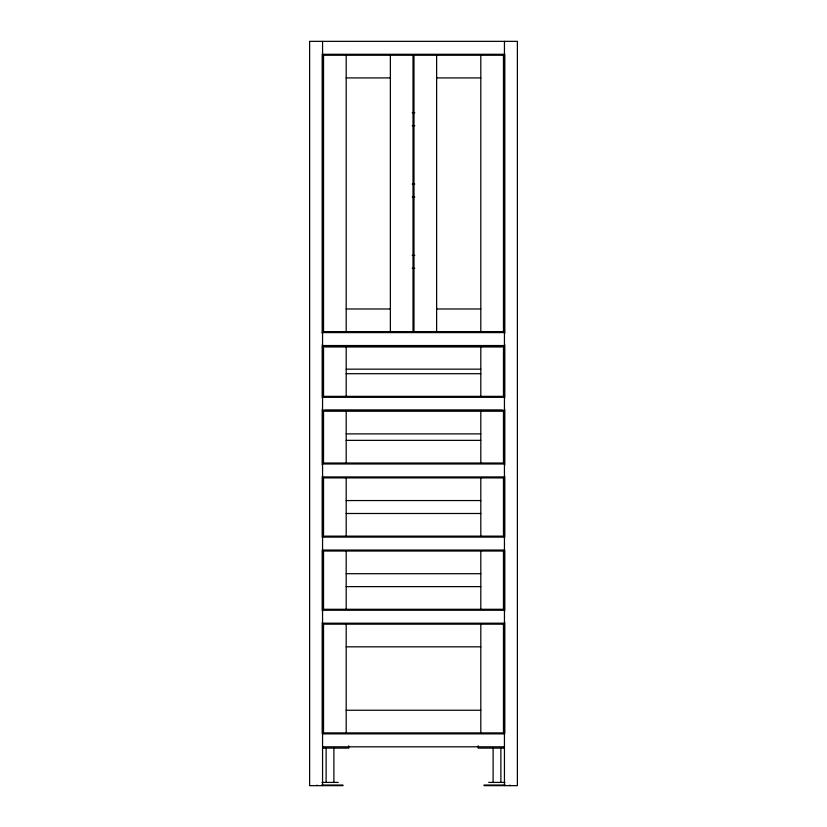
<?xml version="1.0" encoding="UTF-8"?>
<svg xmlns="http://www.w3.org/2000/svg" width="827" height="827" viewBox="0 0 827 827"><rect width="100%" height="100%" fill="white"/><g stroke="black" fill="none" stroke-linecap="round" stroke-linejoin="round"><path stroke-width="1.24" d="M322.561 54.293L504.439 54.293M346.193 77.914L390.365 77.914M436.635 77.914L480.807 77.914M412.218 112.71L414.782 112.71M412.218 125.652L414.782 125.652M412.218 184.059L414.782 184.059M412.218 197.002L414.782 197.002M412.218 255.419L414.782 255.419M412.218 268.362L414.782 268.362M346.193 308.978L390.365 308.978M436.635 308.978L480.807 308.978M322.241 332.599L504.759 332.599M322.561 345.541L504.439 345.541M324.835 346.833L502.165 346.833M346.193 369.162L480.807 369.162M346.193 373.701L480.807 373.701M322.561 397.322L504.439 397.322M322.561 410.264L504.439 410.264M346.193 433.886L480.807 433.886M346.193 440.357L480.807 440.357M322.561 463.978L504.439 463.978M322.561 476.931L504.439 476.931M346.193 500.552L480.807 500.552M346.193 513.495L480.807 513.495M322.561 537.116L504.439 537.116M322.561 550.058L504.439 550.058M346.193 573.69L480.807 573.69M346.193 586.632L480.807 586.632M322.561 610.254L504.439 610.254M322.561 623.196L504.439 623.196M346.193 646.817L480.807 646.817M346.193 710.248L480.807 710.248M322.561 733.869L504.439 733.869M322.561 746.812L504.439 746.812M322.644 748.115L348.777 748.115L348.777 745.799M504.356 748.115L478.223 748.115L478.223 745.799M322.013 782.414L338.295 782.414M488.705 782.414L504.987 782.414M321.755 785.03L342.957 785.03M484.043 785.03L505.245 785.03M342.957 785.65L309.618 785.65L309.618 41.35L517.382 41.35L517.382 785.65L484.043 785.65M509.939 785.03L509.939 785.65M504.759 54.262L504.759 333.219M504.759 344.838L504.759 397.787M504.759 409.417L504.759 464.939M504.759 476.569L504.759 537.261M504.759 550.182L504.759 610.874M504.759 622.504L504.759 733.559M504.439 41.35L504.439 785.65M502.165 410.264L324.835 410.264M500.873 748.115L500.873 782.414M493.109 748.115L493.109 782.414M480.807 55.264L480.807 331.627M480.807 346.513L480.807 396.35M480.807 411.236L480.807 463.017M480.807 477.903L480.807 536.144M480.807 551.03L480.807 609.282M480.807 624.168L480.807 732.898M436.635 55.264L436.635 331.627M390.365 55.264L390.365 331.627M346.193 55.264L346.193 331.627M346.193 346.513L346.193 396.35M346.193 411.236L346.193 463.017M346.193 477.903L346.193 536.144M346.193 551.03L346.193 609.282M346.193 624.168L346.193 732.898M333.891 748.115L333.891 782.414M326.127 748.115L326.127 782.414M322.561 41.35L322.561 785.65M322.241 54.262L322.241 333.219M322.241 344.838L322.241 397.787M322.241 409.417L322.241 464.939M322.241 476.569L322.241 537.261M322.241 550.182L322.241 610.874M322.241 622.504L322.241 733.559M317.061 785.03L317.061 785.65M413.014 55.264L323.533 55.264L323.533 331.627L413.014 331.627L413.014 55.264M503.467 55.264L413.986 55.264L413.986 331.627L503.467 331.627L503.467 55.264M503.467 346.513L323.533 346.513L323.533 396.35L503.467 396.35L503.467 346.513M503.467 411.236L323.533 411.236L323.533 463.017L503.467 463.017L503.467 411.236M503.467 477.903L323.533 477.903L323.533 536.144L503.467 536.144L503.467 477.903M503.467 551.03L323.533 551.03L323.533 609.282L503.467 609.282L503.467 551.03M503.467 624.168L323.533 624.168L323.533 732.898L503.467 732.898L503.467 624.168"/></g></svg>
